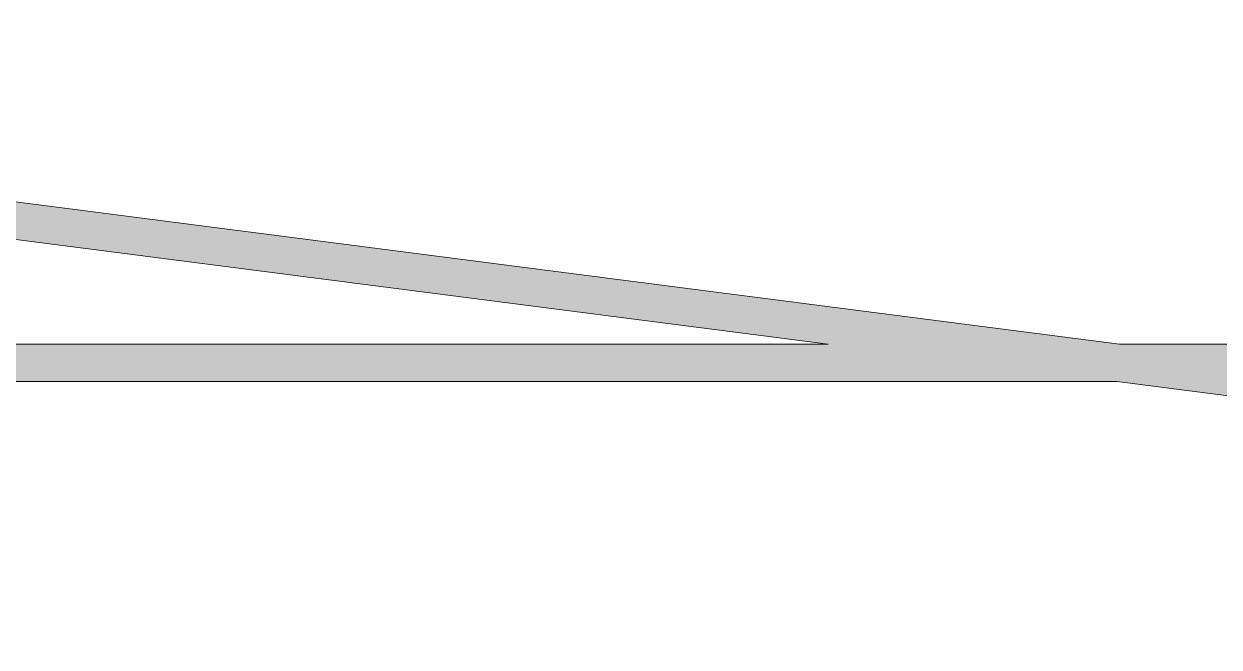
# Model space of a CAD drawing. Header units: inches. Extents: x 0.4 to 11.6, y -10.4 to -1.6.
# Drawn here: x 3.156 to 5.994, y -10.408 to -8.929 of the extents above; entities that cross this region are included whole.
import ezdxf

# ---------------------------------------------------------------- set-up
doc = ezdxf.new("R2010")
doc.units = ezdxf.units.IN
doc.header["$MEASUREMENT"] = 0
doc.layers.add('Layer 1', color=7, linetype='Continuous')

# ---------------------------------------------------------------- blocks, each defined once
blk = doc.blocks.new('block 2')
at = {"layer": 'Layer 1', "true_color": 0xffffff}
h = blk.add_hatch(color=7, dxfattribs=at)
h.dxf.hatch_style = 2
h.paths.add_polyline_path([(11.163, -6.3374), (11.6031, -2.9249), (11.163, -2.8681), (11.163, -2.2328), (6.2363, -2.2328), (1.3499, -1.6026), (1.2687, -2.2328), (0.825, -2.2328), (0.825, -5.6736), (0.3849, -9.086), (0.825, -9.1427), (0.825, -9.7781), (5.7517, -9.7781), (10.6381, -10.4083), (10.7193, -9.7781), (11.163, -9.7781)])
h.paths.add_polyline_path([(11.504, -3.0013), (11.163, -5.6456), (11.163, -2.9573)])
h.paths.add_polyline_path([(11.0746, -6.3318), (10.6415, -9.6896), (5.7573, -9.6896), (0.9134, -9.0649), (0.9134, -5.6792), (1.3465, -2.3213), (6.2306, -2.3213), (11.0746, -2.9459)])
h.paths.add_polyline_path([(11.0746, -2.3213), (11.0746, -2.8567), (6.9224, -2.3213)])
h.paths.add_polyline_path([(1.4264, -1.7017), (5.5444, -2.2328), (1.3579, -2.2328)])
h.paths.add_polyline_path([(0.9134, -2.3213), (1.2573, -2.3213), (0.9134, -4.9874)])
h.paths.add_polyline_path([(0.484, -9.0096), (0.825, -6.3654), (0.825, -9.0535)])
h.paths.add_polyline_path([(0.9134, -9.6896), (0.9134, -9.1542), (5.0655, -9.6896)])
h.paths.add_polyline_path([(10.5616, -10.3092), (6.4435, -9.7781), (10.6301, -9.7781)])
h.paths.add_polyline_path([(10.7307, -9.6896), (11.0746, -7.0236), (11.0746, -9.6896)])
at = {"layer": 'Layer 1', "lineweight": 0}
for points in [[(11.163, -6.3374), (11.6031, -2.9249), (11.163, -2.8681), (11.163, -2.2328), (6.2363, -2.2328), (1.3499, -1.6026), (1.2687, -2.2328), (0.825, -2.2328), (0.825, -5.6736), (0.3849, -9.086), (0.825, -9.1427), (0.825, -9.7781), (5.7517, -9.7781), (10.6381, -10.4083), (10.7193, -9.7781), (11.163, -9.7781), (11.163, -6.3374)], [(11.0746, -6.3318), (10.6415, -9.6896), (5.7573, -9.6896), (0.9134, -9.0649), (0.9134, -5.6792), (1.3465, -2.3213), (6.2306, -2.3213), (11.0746, -2.9459), (11.0746, -6.3318)], [(0.9134, -9.6896), (0.9134, -9.1542), (5.0655, -9.6896), (0.9134, -9.6896)]]:
    blk.add_lwpolyline(points, dxfattribs=at)

msp = doc.modelspace()

# ---------------------------------------------------------------- block references
at = {"layer": 'Layer 1'}
msp.add_blockref('block 2', (0, 0), dxfattribs=at)

doc.saveas('drawing.dxf')
